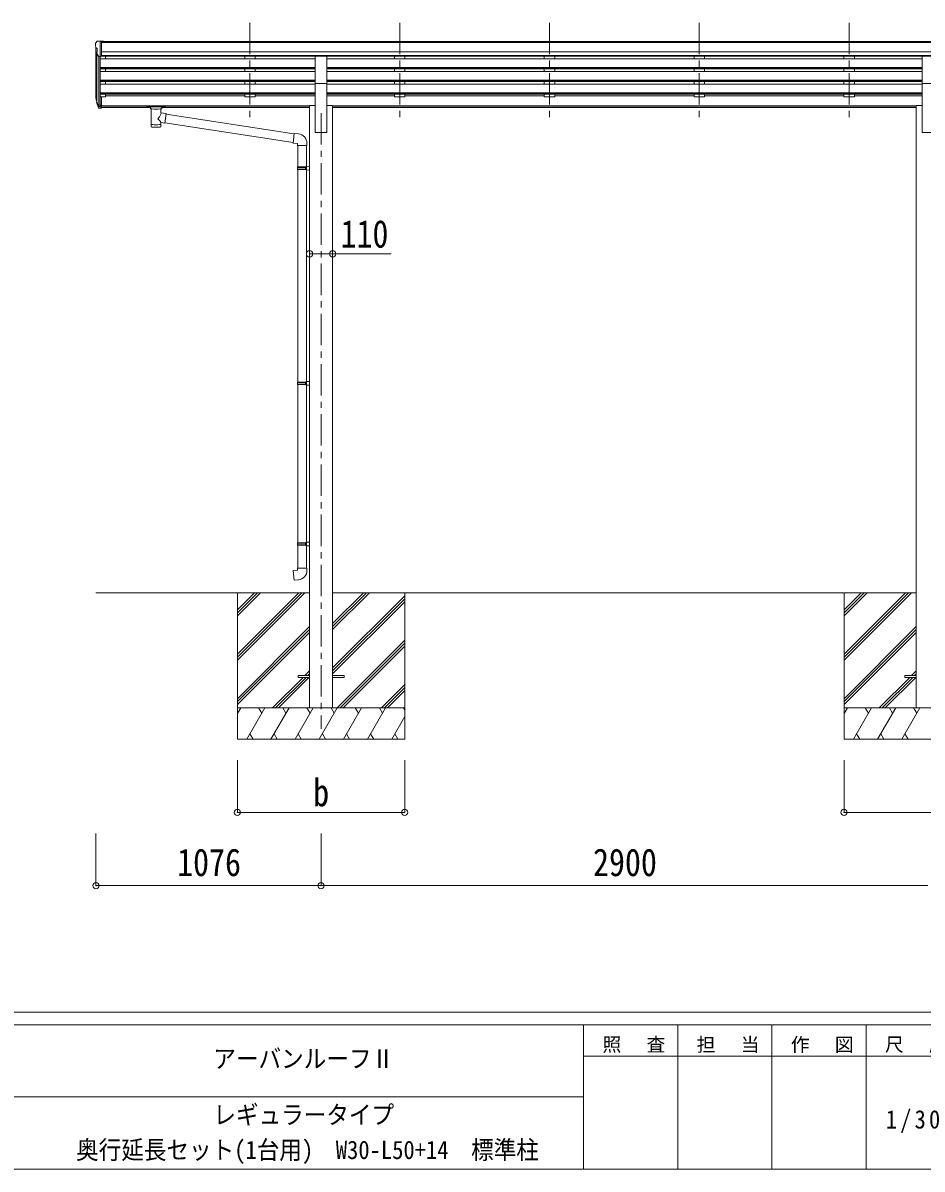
# Model space of a CAD drawing. Units: millimetres at full size, sheet at 1:30; some dimension numbers follow another scale. Extents: x -8432 to 8432, y -5820 to 5820.
# Drawn here: x 21 to 4319, y -5820 to -341 of the extents above; entities that cross this region are included whole.
import ezdxf
from ezdxf.enums import TextEntityAlignment as Align

# ---------------------------------------------------------------- set-up
doc = ezdxf.new("R2010")
doc.units = ezdxf.units.MM
doc.header["$LTSCALE"] = 30
doc.header["$PDMODE"] = 32
doc.header["$PDSIZE"] = 30
doc.linetypes.add('CHAIN1', pattern=[8, 5, -1, 1, -1])
for name, color, linetype, lineweight in [('0-0_0', 7, 'Continuous', 9), ('0-1_本体', 5, 'CHAIN1', 9), ('0-3_ELV2', 4, 'Continuous', 9), ('0-6_OTH_LINE', 6, 'Continuous', 9), ('0-9_OUTLINE', 7, 'Continuous', 9), ('F-0_240', 7, 'Continuous', 9)]:
    doc.layers.add(name, color=color, linetype=linetype, lineweight=lineweight)
doc.styles.add('ＭＳ ゴシック', font='')
doc.styles.get('ＭＳ ゴシック').set_extended_font_data('MS Gothic')

msp = doc.modelspace()

# ---------------------------------------------------------------- linework, layer by layer
at = {"layer": '0-0_0'}
for p, q in [((370.01, -3064.93), (1390.81, -3064.93)), ((1046.01, -3064.93), (1046.01, -3764.93)), ((1046.01, -3359.1), (1340.19, -3064.93)), ((1046.01, -3373.25), (1354.34, -3064.93)), ((1046.01, -3387.39), (1368.48, -3064.93)), ((1046.01, -3175.26), (1156.35, -3064.93)), ((1046.01, -3161.11), (1142.2, -3064.93)), ((1046.01, -3146.97), (1128.06, -3064.93)), ((1501.21, -3240.56), (1676.85, -3064.93)), ((1501.21, -3226.41), (1662.7, -3064.93)), ((1501.21, -3212.27), (1648.56, -3064.93)), ((1501.21, -3064.93), (4290.81, -3064.93)), ((1846.01, -3064.93), (1846.01, -3764.93)), ((3946.01, -3064.93), (3946.01, -3764.93)), ((3946.01, -3359.1), (4240.19, -3064.93)), ((3946.01, -3373.25), (4254.34, -3064.93)), ((3946.01, -3387.39), (4268.48, -3064.93)), ((3946.01, -3175.26), (4056.35, -3064.93)), ((3946.01, -3161.11), (4042.2, -3064.93)), ((3946.01, -3146.97), (4028.06, -3064.93)), ((1501.21, -3424.4), (1846.01, -3079.61)), ((1501.21, -3438.54), (1846.01, -3093.75)), ((1501.21, -3452.69), (1846.01, -3107.89)), ((1046.01, -3571.23), (1390.81, -3226.44)), ((3946.01, -3571.23), (4290.81, -3226.44)), ((1046.01, -3585.38), (1390.81, -3240.58)), ((1046.01, -3599.52), (1390.81, -3254.72)), ((3946.01, -3585.38), (4290.81, -3240.58)), ((3946.01, -3599.52), (4290.81, -3254.72)), ((1522.82, -3614.93), (1846.01, -3291.74)), ((1536.96, -3614.93), (1846.01, -3305.88)), ((1551.11, -3614.93), (1846.01, -3320.02)), ((1368.96, -3460.43), (1390.81, -3438.57)), ((4268.96, -3460.43), (4290.81, -3438.57)), ((1214.46, -3614.93), (1359.96, -3469.43)), ((1228.6, -3614.93), (1374.1, -3469.43)), ((1242.74, -3614.93), (1388.24, -3469.43)), ((1383.1, -3460.43), (1390.81, -3452.71)), ((1734.96, -3614.93), (1846.01, -3503.87)), ((4114.46, -3614.93), (4259.96, -3469.43)), ((4128.6, -3614.93), (4274.1, -3469.43)), ((4142.74, -3614.93), (4288.24, -3469.43)), ((4283.1, -3460.43), (4290.81, -3452.71)), ((1749.1, -3614.93), (1846.01, -3518.01)), ((1763.24, -3614.93), (1846.01, -3532.15)), ((1846.01, -3614.93), (1046.01, -3614.93)), ((1046.01, -3642.43), (1061.89, -3614.93)), ((1090.76, -3764.93), (1177.36, -3614.93)), ((1162.36, -3640.91), (1147.36, -3614.93)), ((1206.23, -3764.93), (1292.83, -3614.93)), ((1277.83, -3640.91), (1262.83, -3614.93)), ((1321.7, -3764.93), (1408.3, -3614.93)), ((1393.3, -3640.91), (1378.3, -3614.93)), ((1437.17, -3764.93), (1523.77, -3614.93)), ((1508.77, -3640.91), (1493.77, -3614.92)), ((1552.64, -3764.93), (1639.24, -3614.93)), ((1624.24, -3640.91), (1609.24, -3614.93)), ((1668.11, -3764.93), (1754.71, -3614.93)), ((1724.71, -3614.93), (1739.71, -3640.91)), ((1840.18, -3614.93), (1846.01, -3625.03)), ((4746.01, -3614.93), (3946.01, -3614.93)), ((3946.01, -3642.43), (3961.89, -3614.93)), ((3990.76, -3764.93), (4077.36, -3614.93)), ((4062.36, -3640.91), (4047.36, -3614.93)), ((4106.23, -3764.93), (4192.83, -3614.93)), ((4177.83, -3640.91), (4162.83, -3614.93)), ((4221.7, -3764.93), (4308.3, -3614.93)), ((4293.3, -3640.91), (4278.3, -3614.93)), ((1783.58, -3764.93), (1846.01, -3656.79)), ((1046.01, -3764.93), (1846.01, -3764.93)), ((1105.76, -3738.95), (1120.76, -3764.93)), ((1221.23, -3738.95), (1236.23, -3764.93)), ((1336.7, -3738.95), (1351.7, -3764.93)), ((1452.17, -3738.95), (1467.17, -3764.93)), ((1567.64, -3738.95), (1582.64, -3764.93)), ((1683.11, -3738.95), (1698.11, -3764.93)), ((1798.58, -3738.95), (1813.58, -3764.93)), ((3946.01, -3764.93), (4746.01, -3764.93)), ((4005.76, -3738.95), (4020.76, -3764.93)), ((4121.23, -3738.95), (4136.23, -3764.93)), ((4236.7, -3738.95), (4251.7, -3764.93))]:
    msp.add_line(p, q, dxfattribs=at)
at = {"layer": '0-1_本体'}
for p, q in [((1106.01, -340.52), (1106.01, -818.04)), ((1822.01, -340.52), (1822.01, -818.04)), ((2538.01, -340.52), (2538.01, -818.04)), ((3254.01, -340.52), (3254.01, -818.04)), ((3970.01, -340.52), (3970.01, -818.04)), ((1446.01, -771.36), (1446.01, -3714.93))]:
    msp.add_line(p, q, dxfattribs=at)
at = {"layer": '0-3_ELV2'}
for p, q in [((368.01, -437.42), (368.01, -438.05)), ((374.92, -428.61), (370.86, -434.42)), ((378.01, -428.05), (375.68, -428.19)), ((378.01, -428.05), (396.51, -428.05)), ((390.01, -501.03), (390.01, -428.05)), ((396.51, -428.05), (406.51, -428.13)), ((396.51, -500.03), (396.51, -428.05)), ((5385.51, -429.65), (396.51, -429.65)), ((5385.51, -434.87), (396.51, -434.87)), ((406.51, -429.65), (406.51, -428.13)), ((370.01, -458.62), (370.01, -693.29)), ((370.55, -459.23), (375.86, -462.3)), ((382.39, -499.22), (373.39, -483.62)), ((374.99, -486.39), (374.99, -719.99)), ((376.01, -462.56), (376.01, -478.84)), ((5395.51, -478.4), (396.51, -478.4)), ((384.01, -500.55), (384.01, -738.43)), ((390.01, -501.03), (384.81, -500.71)), ((396.51, -500.03), (390.01, -500.03)), ((390.01, -501.03), (390.01, -693.65)), ((1418.51, -512.01), (390.01, -512.01)), ((5395.51, -496.25), (396.51, -496.25)), ((1418.51, -499.5), (396.51, -499.5)), ((415.01, -499.5), (415.01, -512.01)), ((1081.01, -499.5), (1081.01, -512.01)), ((1131.01, -499.5), (1131.01, -511.91)), ((1418.51, -630.47), (1418.51, -498.68)), ((1418.51, -498.68), (1473.51, -498.68)), ((1473.51, -630.47), (1473.51, -498.68)), ((4318.51, -499.5), (1473.51, -499.5)), ((4318.51, -512.01), (1473.51, -512.01)), ((1797.01, -499.5), (1797.01, -512.01)), ((1847.01, -499.5), (1847.01, -511.91)), ((2513.01, -499.5), (2513.01, -512.01)), ((2563.01, -499.5), (2563.01, -511.91)), ((3229.01, -499.5), (3229.01, -512.01)), ((3279.01, -499.5), (3279.01, -511.91)), ((3945.01, -499.5), (3945.01, -512.01)), ((3995.01, -499.5), (3995.01, -511.91)), ((4318.51, -630.47), (4318.51, -498.68)), ((4318.51, -498.68), (4373.51, -498.68)), ((1418.51, -553.88), (390.01, -553.88)), ((1418.51, -555.38), (390.01, -555.38)), ((1418.51, -559.7), (390.01, -559.7)), ((1418.51, -572.55), (390.01, -572.55)), ((415.01, -559.7), (415.01, -572.55)), ((1081.01, -559.7), (1081.01, -572.55)), ((1131.01, -559.7), (1131.01, -572.55)), ((4318.51, -553.88), (1473.51, -553.88)), ((4318.51, -555.38), (1473.51, -555.38)), ((4318.51, -559.7), (1473.51, -559.7)), ((4318.51, -572.55), (1473.51, -572.55)), ((1797.01, -559.7), (1797.01, -572.55)), ((1847.01, -559.7), (1847.01, -572.55)), ((2513.01, -559.7), (2513.01, -572.55)), ((2563.01, -559.7), (2563.01, -572.55)), ((3229.01, -559.7), (3229.01, -572.55)), ((3279.01, -559.7), (3279.01, -572.55)), ((3945.01, -559.7), (3945.01, -572.55)), ((3995.01, -559.7), (3995.01, -572.55)), ((1418.51, -614.43), (390.01, -614.43)), ((1418.51, -615.93), (390.01, -615.93)), ((1418.51, -620.24), (390.01, -620.24)), ((1418.51, -633.1), (390.01, -633.1)), ((415.01, -620.24), (415.01, -633.1)), ((1081.01, -620.24), (1081.01, -633)), ((1131.01, -620.24), (1131.01, -633.1)), ((1418.51, -630.47), (1418.51, -864.93)), ((1418.51, -630.47), (1473.51, -630.47)), ((4318.51, -614.43), (1473.51, -614.43)), ((4318.51, -615.93), (1473.51, -615.93)), ((4318.51, -620.24), (1473.51, -620.24)), ((1473.51, -630.47), (1473.51, -864.93)), ((4318.51, -633.1), (1473.51, -633.1)), ((1797.01, -620.24), (1797.01, -633)), ((1847.01, -620.24), (1847.01, -633.1)), ((2513.01, -620.24), (2513.01, -633)), ((2563.01, -620.24), (2563.01, -633.1)), ((3229.01, -620.24), (3229.01, -633)), ((3279.01, -620.24), (3279.01, -633.1)), ((3945.01, -620.24), (3945.01, -633)), ((3995.01, -620.24), (3995.01, -633.1)), ((4318.51, -630.47), (4318.51, -864.93)), ((4318.51, -630.47), (4373.51, -630.47)), ((371.11, -707.84), (374.99, -715.79)), ((371.71, -706.46), (374.99, -713.53)), ((1418.51, -674.98), (390.01, -674.98)), ((1418.51, -676.48), (390.01, -676.48)), ((1418.51, -680.79), (390.01, -680.79)), ((390.01, -693.65), (390.01, -748.42)), ((396.51, -693.65), (390.01, -693.65)), ((396.51, -693.65), (396.51, -747.68)), ((415.01, -694.28), (396.51, -694.28)), ((415.01, -680.79), (415.01, -694.28)), ((415.01, -689.34), (1081.01, -689.34)), ((1081.01, -680.79), (1081.01, -694.28)), ((1131.01, -694.28), (1081.01, -694.28)), ((1131.01, -680.79), (1131.01, -694.28)), ((1418.51, -689.34), (1131.01, -689.34)), ((4318.51, -674.98), (1473.51, -674.98)), ((4318.51, -676.48), (1473.51, -676.48)), ((4318.51, -680.79), (1473.51, -680.79)), ((1797.01, -689.34), (1473.51, -689.34)), ((1797.01, -680.79), (1797.01, -694.28)), ((1847.01, -694.28), (1797.01, -694.28)), ((1847.01, -680.79), (1847.01, -694.28)), ((2513.01, -689.34), (1847.01, -689.34)), ((2513.01, -680.79), (2513.01, -694.28)), ((2563.01, -694.28), (2513.01, -694.28)), ((2563.01, -680.79), (2563.01, -694.28)), ((3229.01, -689.34), (2563.01, -689.34)), ((3229.01, -680.79), (3229.01, -694.28)), ((3279.01, -694.28), (3229.01, -694.28)), ((3279.01, -680.79), (3279.01, -694.28)), ((3945.01, -689.34), (3279.01, -689.34)), ((3945.01, -680.79), (3945.01, -694.28)), ((3995.01, -694.28), (3945.01, -694.28)), ((3995.01, -680.79), (3995.01, -694.28)), ((4318.51, -689.34), (3995.01, -689.34)), ((373.42, -719.11), (373.76, -723.52)), ((373.76, -723.52), (382.57, -747.07)), ((374.38, -722.96), (382.57, -739.13)), ((383.58, -738), (375.82, -722.6)), ((390.01, -738.68), (384.88, -738.68)), ((390.01, -740.49), (385.17, -740.49)), ((390.01, -748.42), (385.17, -748.42)), ((396.51, -733.78), (390.01, -733.78)), ((396.51, -738.66), (390.01, -738.66)), ((396.51, -747.68), (390.01, -747.68)), ((1390.81, -736.35), (396.51, -736.35)), ((1390.81, -737.75), (396.51, -737.75)), ((630.51, -745.44), (396.51, -745.44)), ((1390.81, -745.44), (684.51, -745.44)), ((1390.81, -735.93), (1390.81, -3614.93)), ((1390.81, -735.93), (1418.51, -735.93)), ((1501.21, -735.93), (1473.51, -735.93)), ((1501.21, -735.93), (1501.21, -3614.93)), ((4290.81, -736.35), (1501.21, -736.35)), ((4290.81, -737.75), (1501.21, -737.75)), ((4290.81, -745.44), (1501.21, -745.44)), ((4290.81, -735.93), (4290.81, -3614.93)), ((4290.81, -735.93), (4318.51, -735.93)), ((1418.51, -864.93), (1473.51, -864.93)), ((4318.51, -864.93), (4373.51, -864.93)), ((1336.01, -3460.43), (1390.81, -3460.43)), ((1501.21, -3460.43), (1556.01, -3460.43)), ((1501.21, -3469.43), (1556.01, -3469.43)), ((1556.01, -3460.43), (1556.01, -3469.43)), ((4236.01, -3460.43), (4290.81, -3460.43))]:
    msp.add_line(p, q, dxfattribs=at)
for points in [[(1336.01, -3460.43), (1336.01, -3469.43), (1390.81, -3469.43)], [(4236.01, -3460.43), (4236.01, -3469.43), (4290.81, -3469.43)]]:
    msp.add_lwpolyline(points, dxfattribs=at)
for centre, radius, start, end in [((371.01, -437.42), 3, 93, 180), ((570.01, -438.05), 202, 180, 184.94904), ((375.74, -429.19), 1, 93.5, 145), ((374.92, -454.86), 6.18, 185.7035, 224.99897), ((375.99, -482.12), 3, 94.7167, 210), ((375.71, -478.84), 0.3, 274.7167, 0), ((375.71, -462.56), 0.3, 0, 60), ((384.99, -497.72), 3, 210, 266.5), ((399.2, -698.72), 29.53, 186.50806, 197.98144), ((400.6, -696.97), 30.41, 187.1552, 198.19734)]:
    msp.add_arc(centre, radius, start, end, dxfattribs=at)
for centre, major_axis, ratio, start_param, end_param in [((458.67, -699.16), (-89.06, 1.43), 0.57596, 6.1962358, 6.3678173), ((457.88, -692.48), (87.93, 4.42), 0.541684, 3.0659337, 3.2228513), ((374.73, -719.11), (1.3, 0), 0.90356, 1.3700892, 3.347195), ((460.65, -702.92), (-89.07, 0), 0.90356, 0.2056023, 0.2515348), ((459.93, -699.06), (-88.05, 0), 0.90356, 0.2662965, 0.3003836), ((385.17, -737.78), (-3, 0), 0.90356, 0.5235988, 1.5707963), ((385.17, -745.71), (3, 0), 0.90356, 3.6651914, 4.712389), ((384.88, -737.33), (-1.5, 0), 0.90356, 0.5235988, 1.5707963)]:
    msp.add_ellipse(centre, major_axis=major_axis, ratio=ratio, start_param=start_param, end_param=end_param, dxfattribs=at)
at = {"layer": '0-6_OTH_LINE'}
for p, q in [((1390.81, -1444.48), (1501.21, -1444.48)), ((1046.01, -4114.93), (1046.01, -3864.95)), ((1846.01, -4114.93), (1846.01, -3864.95)), ((3946.01, -4114.93), (3946.01, -3864.95)), ((1046.01, -4114.93), (1846.01, -4114.93)), ((3946.01, -4114.93), (4746.01, -4114.93)), ((370.01, -4464.93), (370.01, -4214.93)), ((1446.01, -4464.93), (1446.01, -4214.93)), ((370.01, -4464.93), (1446.01, -4464.93)), ((1446.01, -4464.93), (4346.01, -4464.93))]:
    msp.add_line(p, q, dxfattribs=at)
at = {"layer": '0-6_OTH_LINE', "lineweight": 18}
msp.add_line((1501.21, -1444.48), (1780.75, -1444.48), dxfattribs=at)
at = {"layer": '0-6_OTH_LINE'}
for p in [(1390.81, -1444.48), (1501.21, -1444.48), (1046.01, -4114.93), (1846.01, -4114.93), (3946.01, -4114.93), (370.01, -4464.93), (1446.01, -4464.93)]:
    msp.add_point(p, dxfattribs=at)
at = {"layer": '0-9_OUTLINE'}
for p, q in [((614.01, -738.53), (614.01, -744.28)), ((616.01, -737.86), (699.01, -737.86)), ((616.01, -740.04), (699.01, -740.04)), ((616.01, -744.95), (630.51, -744.95)), ((630.51, -750.59), (630.51, -744.05)), ((634.61, -751.51), (634.6, -836.95)), ((680.41, -770.26), (680.41, -751.51)), ((684.51, -750.59), (684.51, -744.05)), ((684.51, -744.95), (699.01, -744.95)), ((701.01, -738.53), (701.01, -744.28)), ((705.63, -774.16), (680.41, -770.25)), ((680.43, -836.95), (680.41, -816.29)), ((680.41, -816.6), (698.61, -819.42)), ((705.63, -774.16), (698.61, -819.42)), ((1312.95, -912.95), (698.88, -817.68)), ((1316.62, -871.01), (705.32, -776.18)), ((1337.63, -870.89), (1316.79, -869.07)), ((1332.7, -926.64), (1378.7, -926.64)), ((1334.81, -926.64), (1334.81, -1028.99)), ((1376.81, -926.64), (1376.81, -1026.44)), ((1378.7, -926.64), (1378.7, -915.72)), ((1332.81, -1030.99), (1333.81, -1028.99)), ((1332.81, -1030.99), (1376.81, -1030.99)), ((1332.81, -1030.99), (1332.81, -1038.99)), ((1332.81, -1038.99), (1376.81, -1038.99)), ((1332.81, -1038.99), (1333.81, -1040.99)), ((1333.81, -1028.99), (1376.81, -1028.99)), ((1333.81, -1040.99), (1376.81, -1040.99)), ((1334.81, -1040.99), (1334.81, -2057.68)), ((1372.34, -1030.99), (1371.91, -1028.99)), ((1374.81, -1026.49), (1390.81, -1026.02)), ((1374.81, -1028.49), (1374.81, -1026.49)), ((1374.81, -1028.49), (1376.81, -1028.49)), ((1390.81, -1026.02), (1390.81, -1043.96)), ((1374.81, -1043.49), (1374.81, -1041.49)), ((1374.81, -1043.49), (1390.81, -1043.96)), ((1376.81, -1043.55), (1376.81, -2055.12)), ((1332.81, -2059.68), (1333.81, -2057.68)), ((1332.81, -2059.68), (1376.81, -2059.68)), ((1332.81, -2059.68), (1332.81, -2067.68)), ((1332.81, -2067.68), (1376.81, -2067.68)), ((1332.81, -2067.68), (1333.81, -2069.68)), ((1333.81, -2057.68), (1376.81, -2057.68)), ((1333.81, -2069.68), (1376.81, -2069.68)), ((1334.81, -2069.68), (1334.81, -2825.37)), ((1372.34, -2059.68), (1371.91, -2057.68)), ((1374.81, -2055.18), (1390.81, -2054.71)), ((1374.81, -2057.18), (1374.81, -2055.18)), ((1374.81, -2057.18), (1376.81, -2057.18)), ((1374.81, -2072.18), (1374.81, -2070.18)), ((1374.81, -2072.18), (1390.81, -2072.65)), ((1376.81, -2072.24), (1376.81, -2822.81)), ((1390.81, -2054.71), (1390.81, -2072.65)), ((1332.81, -2827.37), (1333.81, -2825.37)), ((1332.81, -2827.37), (1376.81, -2827.37)), ((1332.81, -2827.37), (1332.81, -2835.37)), ((1332.81, -2835.37), (1376.81, -2835.37)), ((1332.81, -2835.37), (1333.81, -2837.37)), ((1333.81, -2825.37), (1376.81, -2825.37)), ((1333.81, -2837.37), (1376.81, -2837.37)), ((1334.81, -2837.37), (1334.81, -2947.37)), ((1372.34, -2827.37), (1371.91, -2825.37)), ((1374.81, -2822.87), (1390.81, -2822.4)), ((1374.81, -2824.87), (1374.81, -2822.87)), ((1374.81, -2824.87), (1376.81, -2824.87)), ((1374.81, -2839.87), (1374.81, -2837.87)), ((1374.81, -2839.87), (1390.81, -2840.34)), ((1376.81, -2839.93), (1376.81, -2947.37)), ((1390.81, -2822.4), (1390.81, -2840.34)), ((1332.81, -2947.37), (1378.81, -2947.37)), ((1332.81, -2957.37), (1332.81, -2947.37)), ((1378.81, -2947.37), (1378.81, -2958.29))]:
    msp.add_line(p, q, dxfattribs=at)
for points in [[(614.01, -738.53), (614.05, -738.33), (614.14, -738.19), (614.23, -738.1), (614.33, -738.04), (614.46, -737.99), (614.75, -737.93), (615.24, -737.89), (615.78, -737.86), (616.01, -737.86)], [(614.01, -744.28), (614.05, -744.48), (614.14, -744.62), (614.23, -744.71), (614.33, -744.77), (614.46, -744.82), (614.75, -744.88), (615.24, -744.93), (615.78, -744.95), (616.01, -744.95)], [(699.01, -737.86), (699.37, -737.87), (699.9, -737.89), (700.35, -737.94), (700.65, -738.02), (700.82, -738.12), (700.94, -738.26), (701.01, -738.44), (701.01, -738.53)], [(699.01, -744.95), (699.37, -744.94), (699.9, -744.92), (700.35, -744.87), (700.65, -744.79), (700.82, -744.69), (700.94, -744.55), (701.01, -744.37), (701.01, -744.28)], [(1316.79, -869.07), (1312.78, -914.89), (1332.7, -916.64), (1332.7, -926.64)], [(1372.34, -1030.99), (1372.34, -1038.99), (1371.91, -1040.99)], [(1374.81, -1041.49), (1376.81, -1041.49), (1376.81, -1028.49)], [(1372.34, -2059.68), (1372.34, -2067.68), (1371.91, -2069.68)], [(1374.81, -2070.18), (1376.81, -2070.18), (1376.81, -2057.18)], [(1372.34, -2827.37), (1372.34, -2835.37), (1371.91, -2837.37)], [(1374.81, -2837.87), (1376.81, -2837.87), (1376.81, -2824.87)], [(1337.74, -3003.11), (1316.9, -3004.94), (1312.89, -2959.11), (1332.81, -2957.37)]]:
    msp.add_lwpolyline(points, dxfattribs=at)
for centre, start, end in [((1333.7, -915.72), 0, 85), ((1333.81, -2958.29), 275, 0)]:
    msp.add_arc(centre, 45, start, end, dxfattribs=at)
for centre, major_axis, ratio, start_param, end_param in [((616.01, -740.26), (2, 0), 0.109601, 3.1415927, 4.712389), ((657.51, -750.51), (27.06, 0), 0.069685, 3.1415927, 6.2831853), ((657.51, -744.05), (27, 0), 0.070066, 6.2831853, 9.424778), ((668.51, -748.03), (16, 0), 0.361356, 6.2636979, 6.2831853), ((699.01, -740.26), (2, 0), 0.109601, 4.712389, 6.2831853), ((657.51, -796.79), (-22.81, -26.62), 0.234429, 1.6855472, 3.1268519), ((660.07, -794.15), (20.32, -22.25), 0.045535, 0.0389954, 1.3075346), ((657.51, -836.95), (22.92, 0), 0.101955, 3.1415499, 6.2833984), ((657.51, -824.51), (22.91, 0), 0.122865, 3.1415927, 6.2831853)]:
    msp.add_ellipse(centre, major_axis=major_axis, ratio=ratio, start_param=start_param, end_param=end_param, dxfattribs=at)
at = {"layer": 'F-0_240', "color": 5}
for p, q in [((-8432.06, -5070), (8007.94, -5070)), ((-8432.06, -5130), (5341.19, -5130)), ((2701.18, -5130), (2701.18, -5820)), ((3151.18, -5130), (3151.18, -5820)), ((3601.18, -5130), (3601.18, -5820)), ((4051.18, -5130), (4051.18, -5820)), ((2701.18, -5280), (4501.18, -5280)), ((-3448.82, -5475), (2701.18, -5475)), ((-8432.06, -5820), (8007.94, -5820))]:
    msp.add_line(p, q, dxfattribs=at)

# ---------------------------------------------------------------- texts
at = {"layer": '0-6_OTH_LINE', "color": 7, "style": 'ＭＳ ゴシック', "width": 0.85}
for s, p in [('110', (1539.05, -1454.43)), ('b', (1408.51, -4124.93)), ('1076', (758.01, -4458.93)), ('2900', (2746.01, -4458.93))]:
    msp.add_text(s, height=132, dxfattribs=at).set_placement(p, align=Align.BOTTOM_LEFT)
at = {"layer": 'F-0_240', "style": 'ＭＳ ゴシック', "width": 0.9}
for s, p in [('アーバンルーフⅡ', (931.18, -5362.5)), ('レギュラータイプ', (931.18, -5630.88)), ('奥行延長セット(1台用)\u3000W30-L50+14\u3000標準柱', (274.93, -5798.5))]:
    msp.add_text(s, height=87.98, dxfattribs=at).set_placement(p, align=Align.BOTTOM_LEFT)
at = {"layer": 'F-0_240', "attachment_point": 7, "style": 'ＭＳ ゴシック'}
for s, insert, char_height in [('\\T1.17;照\u3000査', (2791.19, -5265), 65.98), ('\\T1.17;担\u3000当', (3241.19, -5265), 65.98), ('\\T1.17;作\u3000図', (3691.18, -5265), 65.98), ('\\T1.17;尺\u3000度', (4141.19, -5265), 65.98), ('\\T1.28;\\W0.9;1/30', (4144.93, -5647.5), 87.98)]:
    msp.add_mtext(s, dxfattribs=dict(at, insert=insert, char_height=char_height))

doc.saveas('drawing.dxf')
